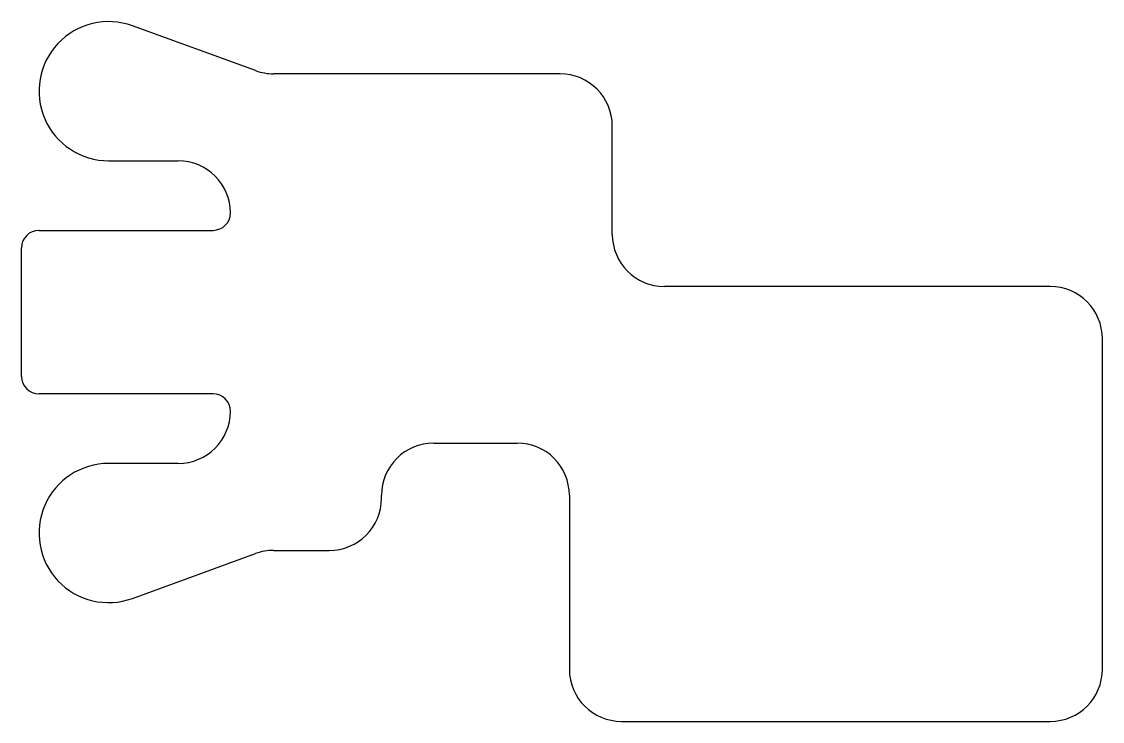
# Model space of a CAD drawing. Header units: millimetres. Extents: x -140.9 to -78.8, y 62.1 to 102.3.
import ezdxf

# ---------------------------------------------------------------- set-up
doc = ezdxf.new("R2010")
doc.units = ezdxf.units.MM
doc.layers.get('0').update_dxf_attribs({"linetype": 'CONTINUOUS'})

msp = doc.modelspace()

# ---------------------------------------------------------------- linework, layer by layer
for p, q in [((-127.429, 99.516), (-134.512, 102.094)), ((-109.932, 99.335), (-126.403, 99.335)), ((-106.932, 90.105), (-106.932, 96.335)), ((-135.88, 94.335), (-131.88, 94.335)), ((-139.88, 90.335), (-129.88, 90.335)), ((-140.88, 81.935), (-140.88, 89.335)), ((-81.765, 87.105), (-103.932, 87.105)), ((-78.765, 65.105), (-78.765, 84.105)), ((-129.88, 80.935), (-139.88, 80.935)), ((-117.198, 78.105), (-112.398, 78.105)), ((-131.88, 76.935), (-135.88, 76.935)), ((-120.198, 74.935), (-120.198, 75.105)), ((-109.398, 75.105), (-109.398, 65.105)), ((-134.512, 69.176), (-127.429, 71.754)), ((-126.403, 71.935), (-123.198, 71.935)), ((-106.398, 62.105), (-81.765, 62.105))]:
    msp.add_line(p, q)
for centre, radius, start, end in [((-135.88, 98.335), 4, 70, 270), ((-126.403, 102.335), 3, 250, 270), ((-109.932, 96.335), 3, 0, 90), ((-131.88, 91.335), 3, 0, 90), ((-129.88, 91.335), 1, -90, 0), ((-139.88, 89.335), 1, 90, 180), ((-103.932, 90.105), 3, 180, 270), ((-81.765, 84.105), 3, 0, 90), ((-139.88, 81.935), 1, 180, 270), ((-129.88, 79.935), 1, 0, 90), ((-131.88, 79.935), 3, -90, 0), ((-117.198, 75.105), 3, 90, 180), ((-112.398, 75.105), 3, 0, 90), ((-135.88, 72.935), 4, 90, 290), ((-123.198, 74.935), 3, 270, 360), ((-126.403, 68.935), 3, 90, 110), ((-106.398, 65.105), 3, 180, 270), ((-81.765, 65.105), 3, -90, 0)]:
    msp.add_arc(centre, radius, start, end)

doc.saveas('drawing.dxf')
